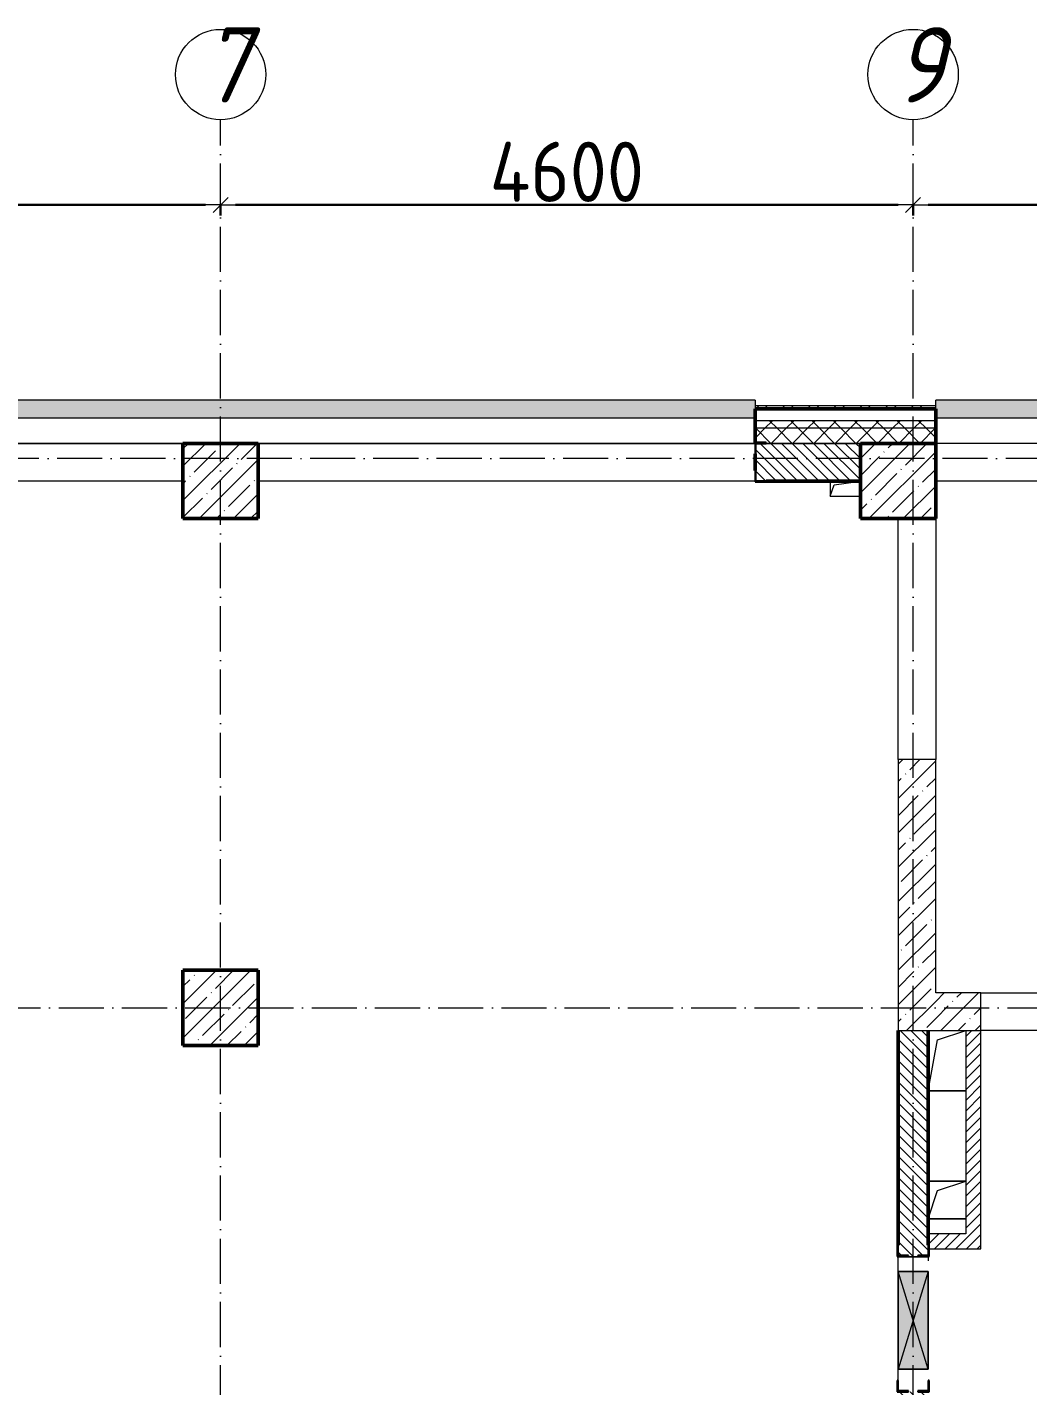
# Model space of a CAD drawing. Header units: millimetres. Extents: x -213536 to 1564669, y -45299 to 942238.
# Drawn here: x 552848 to 559495, y 613015 to 622040 of the extents above; entities that cross this region are included whole.
import ezdxf

# ---------------------------------------------------------------- set-up
doc = ezdxf.new("R2010")
doc.units = ezdxf.units.MM
doc.linetypes.add('50_200_ШТРИХ_1Т_ш5_п1_п1_', pattern=[700, 500, -100, 0, -100])
for name, color, linetype, lineweight in [('3.1) ЖБ окна 1.2 м', 102, 'Continuous', 30), ('A-____-____-DIMS', 7, 'Continuous', 9), ('A-DETL-GENF-OTLN', 7, 'Continuous', 9), ('A-FLOR-____-OTLN', 7, 'Continuous', 9), ('A-GENM-____-MCUT', 7, 'Continuous', 25), ('A-GENM-____-OTLN', 7, 'Continuous', 9), ('A-GENM-____-OTLN-1', 7, 'Continuous', 25), ('A-GLAZ-____-OTLN', 7, 'Continuous', 9), ('A-WALL-____-MCUT-1', 7, 'Continuous', 9), ('A-WALL-____-MCUT-2', 7, 'Continuous', 50), ('A-WALL-____-MCUT-3', 7, 'Continuous', 9), ('A-WALL-____-OTLN', 7, 'Continuous', 9), ('A-WALL-____-PATT-1', 7, 'Continuous', 9), ('A-WALL-FNSH-MCUT-1', 7, 'Continuous', 9), ('I-WALL-____-OTLN', 7, 'Continuous', 9), ('S-COLS-____-MCUT', 7, 'Continuous', 50), ('S-COLS-____-OTLN', 7, 'Continuous', 9), ('S-GRID-____-IDEN', 7, 'Continuous', 9), ('S-GRID-____-OTLN-1', 7, '50_200_ШТРИХ_1Т_ш5_п1_п1_', 9)]:
    doc.layers.add(name, color=color, linetype=linetype, lineweight=lineweight)
doc.layers.add('A-GLAZ-____-OTLN-1', color=7, linetype='Continuous', lineweight=9, true_color=0xc0c0c0)
doc.styles.add('ISOCPEUR_I', font='isocpeui.ttf', dxfattribs={"width": 0.9, "height": 2.5})
doc.styles.add('СПДС', font='isocpeur.ttf', dxfattribs={"width": 0.9})
doc.dimstyles.new('Размера А3', dxfattribs={"dimtxt": 200, "dimasz": 100, "dimexe": 70, "dimexo": 100, "dimgap": 20, "dimtad": 1, "dimdec": 0, "dimrnd": 10, "dimzin": 0, "dimdsep": 46, "dimtxsty": 'СПДС', "dimblk": 'ARROWHEAD_6', "dimcen": 1, "dimclrd": 256, "dimclre": 256, "dimclrt": 256, "dimazin": 0, "dimtfac": 1, "dimtdec": 0, "dimtmove": 2, "dimatfit": 3, "dimfxl": 1, "dimtolj": 1, "dimtzin": 0, "dimarcsym": 0})
pattern_1 = [(45, (544282.64, 571544.04), (-70.71068, 70.71068), []), (135, (544282.64, 571544.04), (-70.71068, -70.71068), [])]
pattern_2 = [(45, (544282.64, 571544.04), (-114.04925, 114.04925), []), (45, (544396.69, 571544.04), (-114.04925, 114.04925), [201.612, -40.322, 3.353, -36.97])]
pattern_3 = [(45, (544282.637, 571544.04), (-35.35534, 35.35534), [])]
pattern_4 = [(135, (544282.637, 571544.04), (-35.35534, -35.35534), [])]

# ---------------------------------------------------------------- blocks, each defined once
blk = doc.blocks.new('BSC_Колонна _Прямоугольная - 500х500-V7-АР1_План отверстий 2 этажа в осях 1-64_А-ГГ')
at = {"layer": 'S-COLS-____-OTLN'}
h = blk.add_hatch(dxfattribs=at)
h.set_pattern_fill('FP_33', color=256, style=0, pattern_type=2)
h.set_pattern_definition([(45, (-9850, -43981.04), (-114.04925, 114.04925), []), (45, (-9735.95, -43981.04), (-114.04925, 114.04925), [201.613, -40.323, 3.353, -36.97])])
h.paths.add_polyline_path([(-250, -250), (250, -250), (250, 250), (-250, 250)], flags=0)
at = {"layer": 'S-COLS-____-MCUT'}
for p, q in [((250, 250), (-250, 250)), ((-250, 250), (-250, -250)), ((250, -250), (250, 250)), ((-250, -250), (250, -250))]:
    blk.add_line(p, q, dxfattribs=at)
blk = doc.blocks.new('BSC_Колонна _Прямоугольная - 500х500-V73-АР1_План отверстий 2 этажа в осях 1-64_А-ГГ')
at = {"layer": 'S-COLS-____-OTLN'}
h = blk.add_hatch(dxfattribs=at)
h.set_pattern_fill('FP_102', color=256, style=0, pattern_type=2)
h.set_pattern_definition([(45, (-9850, -47481.04), (-114.04925, 114.04925), []), (45, (-9735.95, -47481.04), (-114.04925, 114.04925), [201.613, -40.323, 3.353, -36.97])])
h.paths.add_polyline_path([(-250, -250), (250, -250), (250, 250), (-250, 250)], flags=0)
at = {"layer": 'S-COLS-____-MCUT'}
for p, q in [((250, 250), (-250, 250)), ((-250, 250), (-250, -250)), ((250, -250), (250, 250)), ((-250, -250), (250, -250))]:
    blk.add_line(p, q, dxfattribs=at)
blk = doc.blocks.new('Отлив_СКБ - Отлив витража_120_НВФ-31885342-АР1_План отверстий 2 этажа в осях 1-64_А-ГГ')
at = {"layer": 'A-GLAZ-____-OTLN-1'}
for points in [[(0, 0), (0, -2), (7800, -2), (7800, 0), (2808.9, 0)], [(0, -2), (0, -120), (7800, -120), (7800, -2), (2808.9, -2)]]:
    blk.add_hatch(color=256, dxfattribs=at).paths.add_polyline_path(points, flags=0)
at = {"layer": 'A-GLAZ-____-OTLN'}
for p, q in [((0, 0), (7800, 0)), ((7800, -2), (0, -2)), ((0, -120), (0, -83)), ((0, -120), (7800, -120))]:
    blk.add_line(p, q, dxfattribs=at)
blk = doc.blocks.new('Фахверк_СКБ_Уголок - 250_2700-27497298-АР1_План отверстий 2 этажа в осях 1-64_А-ГГ')
at = {"layer": 'A-GENM-____-MCUT'}
for p, q in [((200, 181), (125, 181)), ((125, 181), (125, 106)), ((200, 175), (200, 181)), ((125, 106), (131, 106)), ((131, 106), (131, 175)), ((131, 175), (200, 175)), ((131, -6), (125, -6)), ((125, -6), (125, -81)), ((125, -81), (200, -81)), ((131, -75), (131, -6)), ((200, -75), (131, -75)), ((200, -81), (200, -75))]:
    blk.add_line(p, q, dxfattribs=at)
blk = doc.blocks.new('154_Стойка_СКБ_Уголок - СМ-2480_200-28346303-АР1_План отверстий 2 этажа в осях 1-64_А-ГГ')
at = {"layer": 'A-GENM-____-MCUT'}
for p, q in [((125, 156), (125, 81)), ((200, 156), (125, 156)), ((131, 81), (131, 150)), ((131, 150), (200, 150)), ((200, 150), (200, 156)), ((125, 81), (131, 81)), ((131, 19), (125, 19)), ((125, 19), (125, -56)), ((131, -50), (131, 19)), ((125, -56), (200, -56)), ((200, -50), (131, -50)), ((200, -56), (200, -50))]:
    blk.add_line(p, q, dxfattribs=at)
blk = doc.blocks.new('154_Стойка_СКБ_Уголок - СМ-2480_200-28447058-АР1_План отверстий 2 этажа в осях 1-64_А-ГГ')
at = {"layer": 'A-GENM-____-MCUT'}
for p, q in [((125, 156), (125, 81)), ((200, 156), (125, 156)), ((131, 81), (131, 150)), ((131, 150), (200, 150)), ((200, 150), (200, 156)), ((125, 81), (131, 81)), ((131, 19), (125, 19)), ((125, 19), (125, -56)), ((131, -50), (131, 19)), ((125, -56), (200, -56)), ((200, -50), (131, -50)), ((200, -56), (200, -50))]:
    blk.add_line(p, q, dxfattribs=at)
blk = doc.blocks.new('Стойка_Влож_Полоса боковая - Полоса-28213942-АР1_План отверстий 2 этажа в осях 1-64_А-ГГ')
at = {"layer": 'A-GENM-____-OTLN'}
for p, q in [((-5, 60), (0, 60)), ((-5, -60), (-5, 60)), ((0, 31), (0, -31)), ((0, -60), (-5, -60))]:
    blk.add_line(p, q, dxfattribs=at)
blk = doc.blocks.new('AR_Отверстие прямоугольное _в плите_ - AR_Отверстие прямоугольное _в плите_-30459204-АР1_План отверстий 2 этажа в осях 1-64_А-ГГ')
at = {"layer": 'A-GENM-____-OTLN'}
for p, q in [((-62.5, 137.5), (125, 200)), ((-125, -200), (-62.5, 137.5)), ((-125, -200), (125, -200))]:
    blk.add_line(p, q, dxfattribs=at)
blk = doc.blocks.new('AR_Отверстие прямоугольное _в плите_ - AR_Отверстие прямоугольное _в плите_-30458064-АР1_План отверстий 2 этажа в осях 1-64_А-ГГ')
at = {"layer": 'A-GENM-____-OTLN'}
for p, q in [((125, 125), (-125, 125)), ((-62.5, 62.5), (125, 125)), ((-125, -125), (-62.5, 62.5)), ((-125, -125), (125, -125))]:
    blk.add_line(p, q, dxfattribs=at)
blk = doc.blocks.new('AR_Отверстие прямоугольное _в плите_ - AR_Отверстие прямоугольное _в плите_-V165-АР1_План отверстий 2 этажа в осях 1-64_А-ГГ')
at = {"layer": 'A-GENM-____-OTLN'}
for p, q in [((-100, 50), (-100, -50)), ((-100, -50), (-75, 25)), ((-75, 25), (100, 50)), ((-100, -50), (100, -50))]:
    blk.add_line(p, q, dxfattribs=at)
blk = doc.blocks.new('Отлив_СКБ - Отлив витража_120_НВФ-31885289-АР1_План отверстий 2 этажа в осях 1-64_А-ГГ')
at = {"layer": 'A-GLAZ-____-OTLN-1'}
for points in [[(1000, 2), (1000, 120), (0, 120), (0, 2)], [(1000, 0), (1000, 2), (0, 2), (0, 0)]]:
    blk.add_hatch(color=256, dxfattribs=at).paths.add_polyline_path(points, flags=0)
at = {"layer": 'A-GLAZ-____-OTLN'}
for p, q in [((0, 83), (0, 120)), ((1000, 120), (0, 120)), ((1000, 120), (1000, 83)), ((0, 2), (1000, 2)), ((1000, 0), (0, 0))]:
    blk.add_line(p, q, dxfattribs=at)
blk = doc.blocks.new('AR_Отверстие прямоугольное _в стене__БезПР - AR_Отверстие прямоугольное _в стене__БезПР-36788778-АР1_План отверстий 2 этажа в осях 1-64_А-ГГ')
at = {"layer": 'A-GLAZ-____-OTLN'}
blk.add_hatch(color=256, dxfattribs=at).paths.add_polyline_path([(325, -100), (325, 100), (-325, 100), (-325, -100), (-109.6, -100)], flags=0)
at = {"layer": 'A-DETL-GENF-OTLN'}
for p, q in [((-325, -100), (-325, 100)), ((-325, 100), (325, 100)), ((325, 100), (-325, -100)), ((-325, 100), (325, -100)), ((325, 100), (-325, 100)), ((-325, 100), (-325, -100)), ((325, 100), (325, -100)), ((325, -100), (325, 100)), ((325, -100), (-325, -100)), ((-325, -100), (325, -100))]:
    blk.add_line(p, q, dxfattribs=at)
at = {"layer": 'A-GLAZ-____-OTLN'}
blk.add_line((325, 100), (-325, 100), dxfattribs=at)
blk = doc.blocks.new('Ось сетки - Круг_Ø6_00__ISO-2_5_0_9K_-25732049-АР1_План отверстий 2 этажа в осях 1-64_А-ГГ')
at = {"layer": 'S-GRID-____-IDEN'}
blk.add_circle((0, 0), 3, dxfattribs=at)
blk = doc.blocks.new('ARROWHEAD_6')
at = {"color": 0, "linetype": 'Continuous'}
for p, q in [((0, 0), (-1, 0)), ((-0.5, -0.5), (0.5, 0.5))]:
    blk.add_line(p, q, dxfattribs=at)
blk = doc.blocks.new('*D5649')
at = {"layer": 'A-____-____-DIMS', "lineweight": -2, "transparency": 16777216}
for p, q in [((-10141.7, 508336.8), (-10141.7, 508260.7)), ((-10041.7, 508330.7), (-5841.7, 508330.7)), ((-5741.7, 508336.8), (-5741.7, 508260.7))]:
    blk.add_line(p, q, dxfattribs=at)
at = {"layer": 'Defpoints', "color": 0, "lineweight": 30, "transparency": 16777216}
for p in [(-10141.7, 508436.8), (-5741.7, 508436.8), (-5741.7, 508330.7)]:
    blk.add_point(p, dxfattribs=at)
at = {"layer": 'A-____-____-DIMS', "lineweight": -2, "transparency": 16777216, "xscale": 100, "yscale": 100, "zscale": 100, "rotation": 180}
blk.add_blockref('ARROWHEAD_6', (-10141.7, 508330.7), dxfattribs=at)
at = {"layer": 'A-____-____-DIMS', "lineweight": -2, "transparency": 16777216, "xscale": 100, "yscale": 100, "zscale": 100}
blk.add_blockref('ARROWHEAD_6', (-5741.7, 508330.7), dxfattribs=at)
at = {"layer": 'A-____-____-DIMS', "transparency": 16777216, "insert": (-7941.7, 508550.7), "char_height": 400, "attachment_point": 5, "style": 'СПДС'}
blk.add_mtext('\\A1;4400', dxfattribs=at)
blk = doc.blocks.new('*D5650')
at = {"layer": 'A-____-____-DIMS', "lineweight": -2, "transparency": 16777216}
for p, q in [((-5741.7, 508336.8), (-5741.7, 508260.7)), ((-5641.7, 508330.7), (-1241.7, 508330.7)), ((-1141.7, 508336.8), (-1141.7, 508260.7))]:
    blk.add_line(p, q, dxfattribs=at)
at = {"layer": 'Defpoints', "color": 0, "lineweight": 30, "transparency": 16777216}
for p in [(-5741.7, 508436.8), (-1141.7, 508436.8), (-1141.7, 508330.7)]:
    blk.add_point(p, dxfattribs=at)
at = {"layer": 'A-____-____-DIMS', "lineweight": -2, "transparency": 16777216, "xscale": 100, "yscale": 100, "zscale": 100, "rotation": 180}
blk.add_blockref('ARROWHEAD_6', (-5741.7, 508330.7), dxfattribs=at)
at = {"layer": 'A-____-____-DIMS', "lineweight": -2, "transparency": 16777216, "xscale": 100, "yscale": 100, "zscale": 100}
blk.add_blockref('ARROWHEAD_6', (-1141.7, 508330.7), dxfattribs=at)
at = {"layer": 'A-____-____-DIMS', "transparency": 16777216, "insert": (-3441.7, 508550.7), "char_height": 400, "attachment_point": 5, "style": 'СПДС'}
blk.add_mtext('\\A1;4600', dxfattribs=at)
blk = doc.blocks.new('*D5651')
at = {"layer": 'A-____-____-DIMS', "lineweight": -2, "transparency": 16777216}
for p, q in [((-1141.7, 508336.8), (-1141.7, 508260.7)), ((-1041.7, 508330.7), (1358.3, 508330.7)), ((1458.3, 508336.8), (1458.3, 508260.7))]:
    blk.add_line(p, q, dxfattribs=at)
at = {"layer": 'Defpoints', "color": 0, "lineweight": 30, "transparency": 16777216}
for p in [(-1141.7, 508436.8), (1458.3, 508436.8), (1458.3, 508330.7)]:
    blk.add_point(p, dxfattribs=at)
at = {"layer": 'A-____-____-DIMS', "lineweight": -2, "transparency": 16777216, "xscale": 100, "yscale": 100, "zscale": 100, "rotation": 180}
blk.add_blockref('ARROWHEAD_6', (-1141.7, 508330.7), dxfattribs=at)
at = {"layer": 'A-____-____-DIMS', "lineweight": -2, "transparency": 16777216, "xscale": 100, "yscale": 100, "zscale": 100}
blk.add_blockref('ARROWHEAD_6', (1458.3, 508330.7), dxfattribs=at)
at = {"layer": 'A-____-____-DIMS', "transparency": 16777216, "insert": (158.3, 508550.7), "char_height": 400, "attachment_point": 5, "style": 'СПДС'}
blk.add_mtext('\\A1;2600', dxfattribs=at)
blk = doc.blocks.new('2этаж')
at = {"layer": 'S-GRID-____-OTLN-1', "color": 251, "ltscale": 0.6, "true_color": 0x636466}
for p, q in [((-5741.7, 454533.3), (-5741.7, 508896.9)), ((-1141.7, 454533.3), (-1141.7, 508896.9)), ((11116.1, 506647), (-20260.4, 506647)), ((-20260.4, 502997), (11116.1, 502997))]:
    blk.add_line(p, q, dxfattribs=at)
at = {"layer": 'S-GRID-____-IDEN', "char_height": 500, "width": 202.025, "attachment_point": 1, "style": 'ISOCPEUR_I'}
for s, insert in [('\\fISOCPEUR|b0|i1|c204|p34|;\\W.9;7', (-5867.9, 509511.5)), ('\\fISOCPEUR|b0|i1|c204|p34|;\\W.9;9', (-1267.9, 509511.5))]:
    blk.add_mtext(s, dxfattribs=dict(at, insert=insert))
at = {"layer": 'A-____-____-DIMS'}
for base, p1, p2, picture, middle in [((-5741.7, 508330.7), (-10141.7, 508436.8), (-5741.7, 508436.8), '*D5649', (-7941.7, 508550.7)), ((-1141.7, 508330.7), (-5741.7, 508436.8), (-1141.7, 508436.8), '*D5650', (-3441.7, 508550.7)), ((1458.3, 508330.7), (-1141.7, 508436.8), (1458.3, 508436.8), '*D5651', (158.3, 508550.7))]:
    dim = blk.add_linear_dim(base=base, p1=p1, p2=p2, dimstyle='Размера А3', override={"dimtxt": 400}, dxfattribs=at)
    dim.commit()
    dim.dimension.update_dxf_attribs({"geometry": picture, "text_midpoint": middle})

msp = doc.modelspace()

# ---------------------------------------------------------------- hatches: boundary and pattern name
at = {"layer": 'A-WALL-____-PATT-1'}
h = msp.add_hatch(dxfattribs=at)
h.set_pattern_fill('FP_3', color=256, style=0, pattern_type=2)
h.set_pattern_definition([(45, (544282.64, 571544.04), (-85.53659, 85.53659), []), (45, (544339.66, 571544.04), (-85.53659, 85.53659), [])])
h.paths.add_polyline_path([(568062.6, 619505.1), (568062.6, 619525.1), (559882.6, 619525.1), (559882.6, 619505.1), (565478.5, 619505.1)], flags=0)
h.paths.add_polyline_path([(558882.6, 619505.1), (558882.6, 619525.1), (557682.6, 619525.1), (557682.6, 619505.1), (558408.7, 619505.1)], flags=0)
h.paths.add_polyline_path([(549882.6, 619505.1), (549882.6, 619525.1), (541602.6, 619525.1), (541602.6, 619505.1), (549571.3, 619505.1)], flags=0)
h = msp.add_hatch(dxfattribs=at)
h.set_pattern_fill('FP_1', color=256, style=0, pattern_type=2)
h.set_pattern_definition(pattern_1)
h.paths.add_polyline_path([(567932.6, 619375.1), (567982.6, 619375.1), (567982.6, 619425.1), (559882.6, 619425.1), (559882.6, 619375.1), (565478.5, 619375.1)], flags=0)
h.paths.add_polyline_path([(558882.6, 619375.1), (558882.6, 619425.1), (557682.6, 619425.1), (557682.6, 619375.1), (558408.7, 619375.1)], flags=0)
h.paths.add_polyline_path([(549571.3, 619375.1), (549882.6, 619375.1), (549882.6, 619425.1), (541732.6, 619425.1), (541732.6, 619375.1), (547803.9, 619375.1)], flags=0)
h = msp.add_hatch(dxfattribs=at)
h.set_pattern_fill('FP_1', color=256, style=0, pattern_type=2)
h.set_pattern_definition(pattern_1)
h.paths.add_polyline_path([(567832.6, 619275.1), (567932.6, 619275.1), (567932.6, 619375.1), (559882.6, 619375.1), (559882.6, 619275.1), (565478.5, 619275.1)], flags=0)
h.paths.add_polyline_path([(558882.6, 619275.1), (558882.6, 619375.1), (557682.6, 619375.1), (557682.6, 619281.1), (557757.6, 619281.1), (557757.6, 619275.1), (558408.7, 619275.1)], flags=0)
h.paths.add_polyline_path([(549882.6, 619275.1), (549882.6, 619375.1), (541832.6, 619375.1), (541832.6, 619275.1), (549571.3, 619275.1)], flags=0)
h = msp.add_hatch(dxfattribs=at)
h.set_pattern_fill('FP_6', color=256, style=0, pattern_type=2)
h.set_pattern_definition(pattern_4)
h.paths.add_polyline_path([(557688.6, 619025.1), (558382.6, 619025.1), (558382.6, 619275.1), (557688.6, 619275.1), (557688.6, 619206.1), (557682.6, 619206.1), (557682.6, 619094.1), (557688.6, 619094.1)], flags=0)
h = msp.add_hatch(dxfattribs=at)
h.set_pattern_fill('FP_25', color=256, style=0, pattern_type=2)
h.set_pattern_definition(pattern_2)
h.paths.add_polyline_path([(558882.6, 615375.1), (558882.6, 617175.1), (558632.6, 617175.1), (558632.6, 615375.1)], flags=0)
h = msp.add_hatch(dxfattribs=at)
h.set_pattern_fill('FP_25', color=256, style=0, pattern_type=2)
h.set_pattern_definition(pattern_2)
h.paths.add_polyline_path([(567332.6, 615375.1), (567332.6, 615625.1), (560782.6, 615625.1), (560782.6, 615375.1), (565478.5, 615375.1)], flags=0)
h.paths.add_polyline_path([(559182.6, 615375.1), (559182.6, 615625.1), (558882.6, 615625.1), (558882.6, 615375.1)], flags=0)
h = msp.add_hatch(dxfattribs=at)
h.set_pattern_fill('FP_6', color=256, style=0, pattern_type=2)
h.set_pattern_definition(pattern_4)
h.paths.add_polyline_path([(558672.6, 612925.1), (558832.6, 612925.1), (558832.6, 612975.1), (558632.6, 612975.1), (558632.6, 612925.1)], flags=0)
h.paths.add_polyline_path([(558763.6, 613875.1), (558763.6, 613881.1), (558832.6, 613881.1), (558832.6, 615375.1), (558632.6, 615375.1), (558633.4, 613881.1), (558701.6, 613881.1), (558701.6, 613875.1)], flags=0)
h = msp.add_hatch(dxfattribs=at)
h.set_pattern_fill('FP_5', color=256, style=0, pattern_type=2)
h.set_pattern_definition(pattern_3)
h.paths.add_polyline_path([(559182.6, 614025.1), (559182.6, 615375.1), (559082.6, 615375.1), (559082.6, 614025.1)], flags=0)
h = msp.add_hatch(dxfattribs=at)
h.set_pattern_fill('FP_5', color=256, style=0, pattern_type=2)
h.set_pattern_definition(pattern_3)
h.paths.add_polyline_path([(559182.6, 613925.1), (559182.6, 614025.1), (558832.6, 614025.1), (558832.6, 613950.1), (558838.6, 613950.1), (558838.6, 613925.1)], flags=0)
at = {"layer": 'S-COLS-____-OTLN'}
h = msp.add_hatch(dxfattribs=at)
h.set_pattern_fill('FP_25', color=256, style=0, pattern_type=2)
h.set_pattern_definition(pattern_2)
h.paths.add_polyline_path([(558382.6, 618775.1), (558882.6, 618775.1), (558882.6, 619275.1), (558382.6, 619275.1)], flags=0)

# ---------------------------------------------------------------- linework, layer by layer
at = {"layer": 'A-FLOR-____-OTLN'}
for p, q in [((559082.6, 614975.1), (558832.6, 614975.1)), ((558832.6, 614375.1), (559082.6, 614375.1)), ((559082.6, 614125.1), (558832.6, 614125.1))]:
    msp.add_line(p, q, dxfattribs=at)
at = {"layer": 'A-WALL-____-MCUT-1'}
for p, q in [((558632.6, 617175.1), (558632.6, 615375.1)), ((558882.6, 617175.1), (558632.6, 617175.1)), ((558882.6, 615625.1), (558882.6, 617175.1)), ((559182.6, 615625.1), (558882.6, 615625.1)), ((559182.6, 615375.1), (559182.6, 615625.1)), ((558632.6, 615375.1), (559182.6, 615375.1))]:
    msp.add_line(p, q, dxfattribs=at)
at = {"layer": 'A-WALL-____-MCUT-2'}
for p, q in [((558882.6, 619505.1), (557682.6, 619505.1)), ((557682.6, 619505.1), (557682.6, 619281.1)), ((558882.6, 619275.1), (558882.6, 619505.1)), ((558382.6, 619275.1), (558882.6, 619275.1)), ((558382.6, 619025.1), (558382.6, 619275.1)), ((557682.6, 619206.1), (557682.6, 619094.1)), ((557757.6, 619025.1), (558382.6, 619025.1)), ((558632.6, 615375.1), (558632.6, 613950.1)), ((558832.6, 613950.1), (558832.6, 615375.1))]:
    msp.add_line(p, q, dxfattribs=at)
at = {"layer": 'A-WALL-____-MCUT-3'}
for p, q in [((558882.6, 619425.1), (557682.6, 619425.1)), ((558882.6, 619375.1), (557682.6, 619375.1)), ((557757.6, 619275.1), (558382.6, 619275.1)), ((558382.6, 619275.1), (557757.6, 619275.1))]:
    msp.add_line(p, q, dxfattribs=at)
at = {"layer": 'A-WALL-____-OTLN'}
for p, q in [((553882.6, 619275.1), (549882.6, 619275.1)), ((549882.6, 619275.1), (553882.6, 619275.1)), ((557682.6, 619275.1), (554382.6, 619275.1)), ((554382.6, 619275.1), (557682.6, 619275.1)), ((559882.6, 619275.1), (558882.6, 619275.1)), ((553882.6, 619025.1), (549882.6, 619025.1)), ((557682.6, 619025.1), (554382.6, 619025.1)), ((559882.6, 619025.1), (558882.6, 619025.1)), ((558632.6, 617175.1), (558632.6, 618775.1)), ((558882.6, 618775.1), (558882.6, 617175.1)), ((559182.6, 615625.1), (560782.6, 615625.1)), ((560782.6, 615375.1), (559182.6, 615375.1))]:
    msp.add_line(p, q, dxfattribs=at)
at = {"layer": 'A-WALL-FNSH-MCUT-1'}
for p, q in [((558882.6, 619525.1), (557682.6, 619525.1)), ((557682.6, 619525.1), (557682.6, 619505.1)), ((557682.6, 619505.1), (558882.6, 619505.1)), ((558882.6, 619505.1), (558882.6, 619525.1)), ((559082.6, 615375.1), (559082.6, 614025.1)), ((559182.6, 613925.1), (559182.6, 615375.1)), ((559082.6, 614025.1), (558832.6, 614025.1)), ((558838.6, 613925.1), (559182.6, 613925.1))]:
    msp.add_line(p, q, dxfattribs=at)
at = {"layer": 'I-WALL-____-OTLN'}
for p, q in [((558632.6, 613775.1), (558632.6, 613875.1)), ((558832.6, 613875.1), (558832.6, 613845.1)), ((558632.6, 613050.1), (558632.6, 613125.1))]:
    msp.add_line(p, q, dxfattribs=at)
at = {"layer": 'S-COLS-____-MCUT'}
for p, q in [((558882.6, 619275.1), (558382.6, 619275.1)), ((558382.6, 619275.1), (558382.6, 618775.1)), ((558882.6, 618775.1), (558882.6, 619275.1)), ((558382.6, 618775.1), (558882.6, 618775.1))]:
    msp.add_line(p, q, dxfattribs=at)

# ---------------------------------------------------------------- block references
at = {"layer": '3.1) ЖБ окна 1.2 м'}
msp.add_blockref('2этаж', (559874.3, 112528.1), dxfattribs=at)
at = {"layer": 'A-GENM-____-OTLN'}
for name, p in [('AR_Отверстие прямоугольное _в плите_ - AR_Отверстие прямоугольное _в плите_-V165-АР1_План отверстий 2 этажа в осях 1-64_А-ГГ', (558282.6, 618975.1)), ('AR_Отверстие прямоугольное _в плите_ - AR_Отверстие прямоугольное _в плите_-30459204-АР1_План отверстий 2 этажа в осях 1-64_А-ГГ', (558957.6, 615175.1)), ('AR_Отверстие прямоугольное _в плите_ - AR_Отверстие прямоугольное _в плите_-30458064-АР1_План отверстий 2 этажа в осях 1-64_А-ГГ', (558957.6, 614250.1))]:
    msp.add_blockref(name, p, dxfattribs=at)
at = {"layer": 'A-GENM-____-OTLN', "rotation": 90.00000000000072}
msp.add_blockref('Стойка_Влож_Полоса боковая - Полоса-28213942-АР1_План отверстий 2 этажа в осях 1-64_А-ГГ', (558732.6, 613875.1), dxfattribs=at)
at = {"layer": 'A-GENM-____-OTLN-1'}
msp.add_blockref('Фахверк_СКБ_Уголок - 250_2700-27497298-АР1_План отверстий 2 этажа в осях 1-64_А-ГГ', (557557.6, 619100.1), dxfattribs=at)
at = {"layer": 'A-GENM-____-OTLN-1', "rotation": 90.00000000000071}
for name, p in [('154_Стойка_СКБ_Уголок - СМ-2480_200-28346303-АР1_План отверстий 2 этажа в осях 1-64_А-ГГ', (558782.6, 613750.1)), ('154_Стойка_СКБ_Уголок - СМ-2480_200-28447058-АР1_План отверстий 2 этажа в осях 1-64_А-ГГ', (558782.6, 612850.1))]:
    msp.add_blockref(name, p, dxfattribs=at)
at = {"layer": 'A-GLAZ-____-OTLN'}
for name, p, rotation in [('Отлив_СКБ - Отлив витража_120_НВФ-31885342-АР1_План отверстий 2 этажа в осях 1-64_А-ГГ', (557682.6, 619442.1), 180), ('AR_Отверстие прямоугольное _в стене__БезПР - AR_Отверстие прямоугольное _в стене__БезПР-36788778-АР1_План отверстий 2 этажа в осях 1-64_А-ГГ', (558732.6, 613450.1), 270.0000000000007)]:
    msp.add_blockref(name, p, dxfattribs=dict(at, rotation=rotation))
msp.add_blockref('Отлив_СКБ - Отлив витража_120_НВФ-31885289-АР1_План отверстий 2 этажа в осях 1-64_А-ГГ', (558882.6, 619442.1), dxfattribs=at)
at = {"layer": 'S-COLS-____-OTLN'}
for name, p in [('BSC_Колонна _Прямоугольная - 500х500-V73-АР1_План отверстий 2 этажа в осях 1-64_А-ГГ', (554132.6, 619025.1)), ('BSC_Колонна _Прямоугольная - 500х500-V7-АР1_План отверстий 2 этажа в осях 1-64_А-ГГ', (554132.6, 615525.1))]:
    msp.add_blockref(name, p, dxfattribs=at)
at = {"layer": 'S-GRID-____-IDEN', "xscale": 99.99999999999993, "yscale": 99.99999999999993, "zscale": 99.99999999999993}
for p in [(554132.6, 621725), (558732.6, 621725)]:
    msp.add_blockref('Ось сетки - Круг_Ø6_00__ISO-2_5_0_9K_-25732049-АР1_План отверстий 2 этажа в осях 1-64_А-ГГ', p, dxfattribs=at)

doc.saveas('drawing.dxf')
